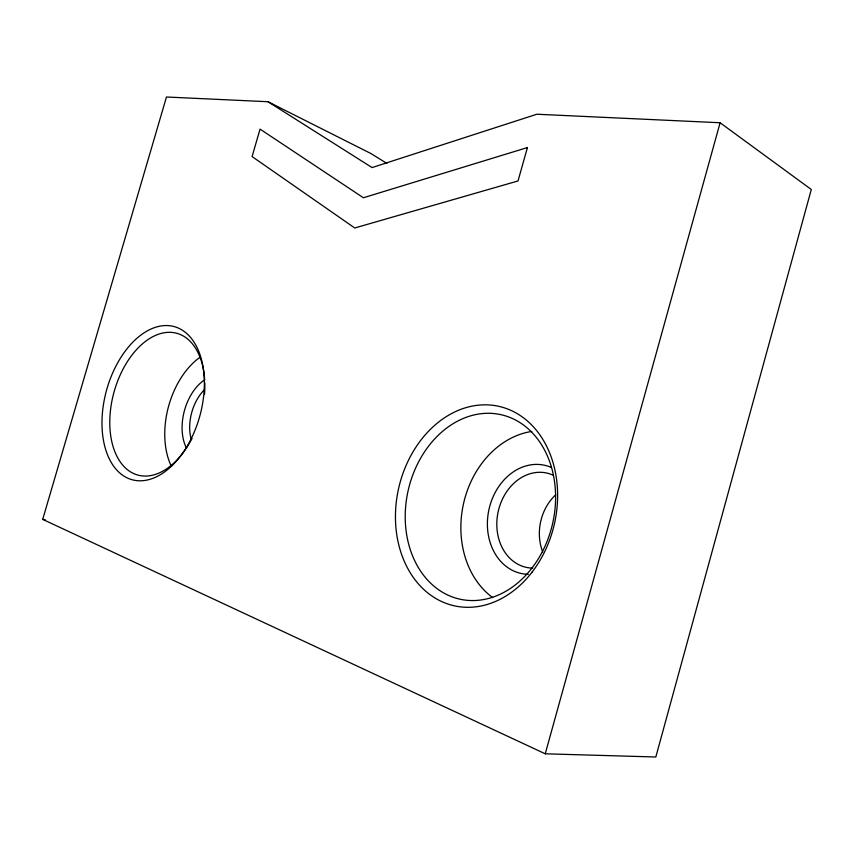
<?xml version="1.0" encoding="UTF-8"?>
<svg xmlns="http://www.w3.org/2000/svg" width="854" height="854" viewBox="0 0 854 854"><rect width="100%" height="100%" fill="white"/><g stroke="black" fill="none" stroke-linecap="round" stroke-linejoin="round"><path stroke-width="1.28" d="M545.247 753.804L720.103 122.752L536.846 114.233L372.066 167.576L267.996 101.722L166.466 97.004L42.7 519.371L545.247 753.804L655.819 756.996L811.3 189.481L720.103 122.752M42.7 519.371L45.315 519.808M267.996 101.722L371.084 153.624L386.862 163.424M492.683 597.597A90.012 73.134 -78.1 0 1 463.786 502.515A90.012 73.134 -78.1 0 1 531.786 431.451M528.327 574.294A55.361 44.952 -78.1 0 1 488.904 509.763A55.361 44.952 -78.1 0 1 551.396 467.48M171.142 465.846A70.754 45.347 -74.8 0 1 199.719 357.474M192.033 438.433A73.508 44.963 -74.6 0 1 117.521 457.445A73.508 44.963 -74.6 0 1 141.55 344.632A73.508 44.963 -74.6 0 1 204.629 379.283M204.811 382.944A73.508 44.963 -74.6 0 1 204.522 394.377M186.62 448.425A43.522 27.883 -74.8 0 1 204.746 379.752M191.189 439.202A37.971 24.403 -74.8 0 1 204.191 389.968M532.768 568.113A48.251 39.284 -78.1 0 1 498.213 511.482A48.251 39.284 -78.1 0 1 553.381 475.283M542.696 551.919A46.404 38.782 -78.8 0 1 555.698 494.818M527.43 147.561L518.004 180.963L354.752 227.986L252.09 156.57L260.054 129.125L363.409 197.754L527.43 147.561M531.615 568.486A94.506 74.095 -77.4 0 0 502.483 415.033A94.506 74.095 -77.4 0 0 407.123 537.251A94.506 74.095 -77.4 0 0 531.615 568.486M172.038 465.643A79.411 48.39 -74.6 0 0 184.944 332.014A79.411 48.39 -74.6 0 0 102.523 411.831A79.411 48.39 -74.6 0 0 172.038 465.643M531.946 572.287A102.192 79.892 -77.4 0 0 500.124 406.643A102.192 79.892 -77.4 0 0 397.548 539.269A102.192 79.892 -77.4 0 0 531.946 572.287"/></g></svg>
